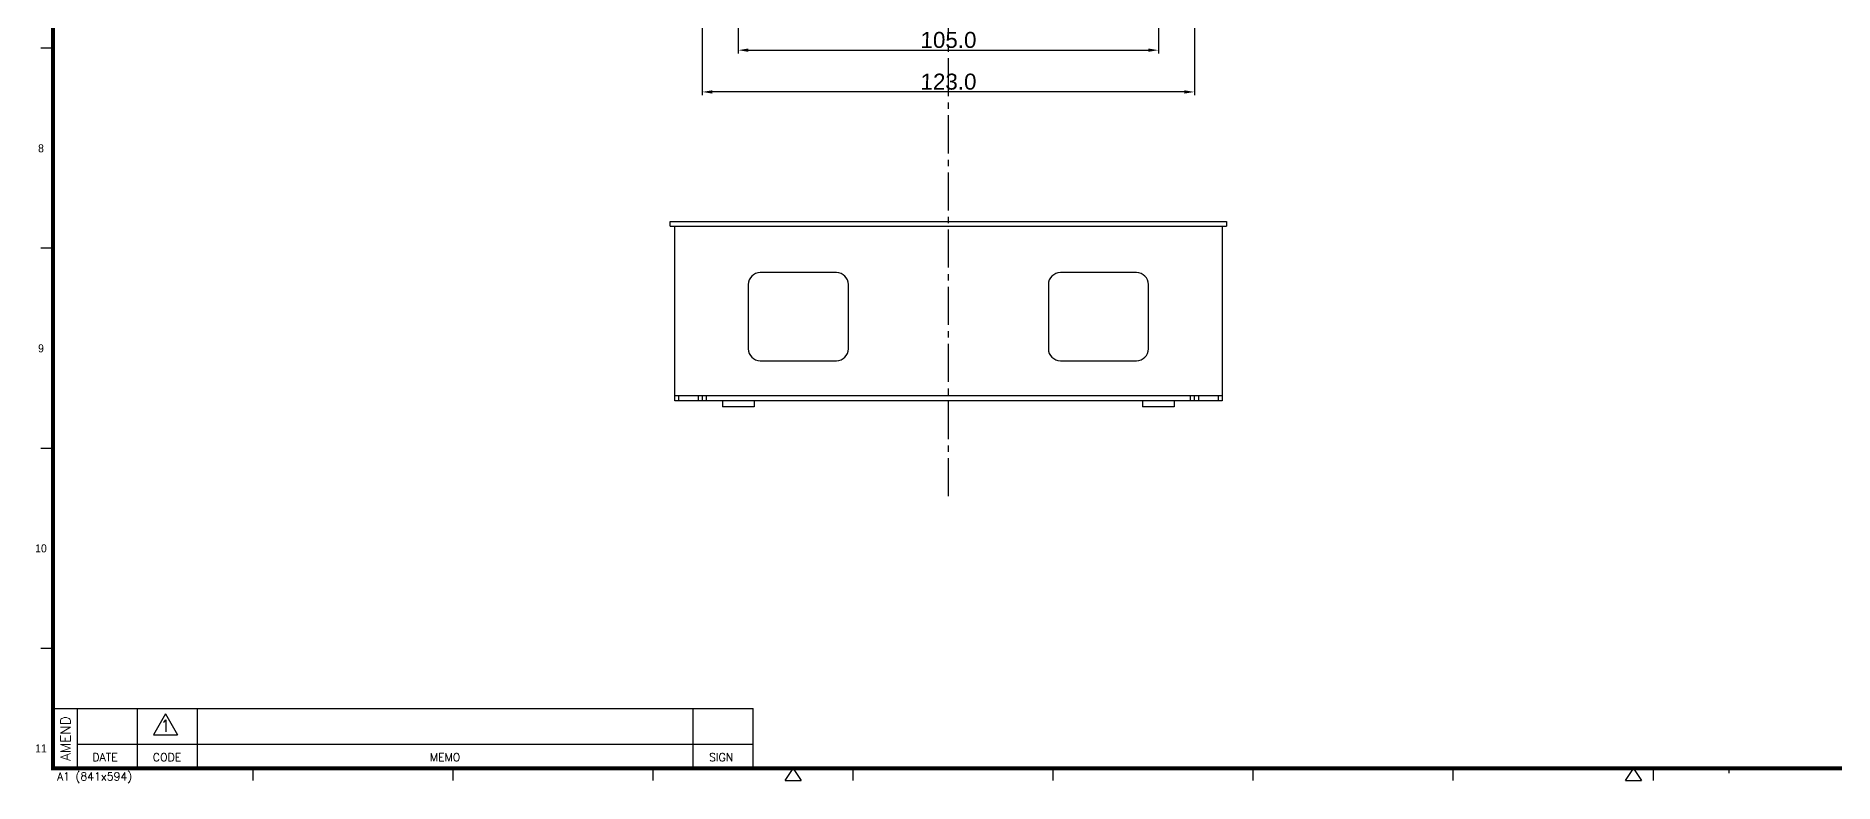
# Model space of a CAD drawing. Extents: x -425 to 6552, y -3049 to 3105.
# Drawn here: x 4011.6 to 4461, y -2564.3 to -2377.6 of the extents above; entities that cross this region are included whole.
import ezdxf
from ezdxf.enums import TextEntityAlignment as Align

# ---------------------------------------------------------------- set-up
doc = ezdxf.new("R2010")
doc.units = 0
doc.header["$PDMODE"] = 3
doc.header["$PDSIZE"] = 1.5
doc.linetypes.add('CENTER', pattern=[17.8, 10.75, -2.35, 2.35, -2.35])
doc.linetypes.add('CENTER2', pattern=[28.575, 19.05, -3.175, 3.175, -3.175])
doc.layers.get('0').update_dxf_attribs({"linetype": 'CONTINUOUS'})
doc.layers.get('DEFPOINTS').update_dxf_attribs({"linetype": 'CONTINUOUS'})
doc.layers.add('3', color=112, linetype='CENTER')
doc.layers.add('DIM', color=1, linetype='CONTINUOUS')
doc.styles.add('OMI-1', font='arial.ttf', dxfattribs={"oblique": 1})
doc.styles.add('SIM', font='simplex')
doc.styles.get("Standard").update_dxf_attribs({"font": 'gulim.ttc', "width": 0.8, "height": 2})
doc.dimstyles.new('1', dxfattribs={"dimtxt": 4, "dimasz": 2.5, "dimexe": 0.8, "dimexo": 0.3, "dimgap": 0.5, "dimtad": 1, "dimtoh": 1, "dimdec": 1, "dimzin": 0, "dimtxsty": 'OMI-1', "dimcen": 0, "dimclrd": 256, "dimclre": 256, "dimclrt": 256, "dimazin": 3, "dimtfac": 0.8, "dimtdec": 1, "dimtix": 1, "dimtmove": 0, "dimatfit": 3, "dimtolj": 1, "dimtzin": 0})

# ---------------------------------------------------------------- blocks, each defined once
blk = doc.blocks.new('*D8385')
at = {"layer": 'DEFPOINTS', "color": 0}
for p in [(4187.11, -2366.85), (4292.11, -2366.85), (4292.11, -2381.13)]:
    blk.add_point(p, dxfattribs=at)
at = {"layer": 'DIM'}
for p, q in [((4187.11, -2367.15), (4187.11, -2381.93)), ((4292.11, -2367.15), (4292.11, -2381.93)), ((4189.61, -2381.13), (4289.61, -2381.13))]:
    blk.add_line(p, q, dxfattribs=at)
for points in [[(4189.61, -2380.71), (4189.61, -2381.54), (4187.11, -2381.13)], [(4289.61, -2381.54), (4289.61, -2380.71), (4292.11, -2381.13)]]:
    blk.add_solid(points, dxfattribs=at)
at = {"layer": 'DIM', "insert": (4239.61, -2378.59), "char_height": 4, "attachment_point": 5, "style": 'OMI-1'}
blk.add_mtext('\\A1;105.0', dxfattribs=at)
blk = doc.blocks.new('*D8387')
at = {"layer": 'DEFPOINTS', "color": 0}
for p in [(4178.11, -2363.28), (4301.11, -2363.28), (4178.11, -2391.57)]:
    blk.add_point(p, dxfattribs=at)
at = {"layer": 'DIM'}
for p, q in [((4178.11, -2363.58), (4178.11, -2392.37)), ((4301.11, -2363.58), (4301.11, -2392.37)), ((4298.61, -2391.57), (4180.61, -2391.57))]:
    blk.add_line(p, q, dxfattribs=at)
for points in [[(4180.61, -2391.15), (4180.61, -2391.98), (4178.11, -2391.57)], [(4298.61, -2391.98), (4298.61, -2391.15), (4301.11, -2391.57)]]:
    blk.add_solid(points, dxfattribs=at)
at = {"layer": 'DIM', "insert": (4239.61, -2389.02), "char_height": 4, "attachment_point": 5, "style": 'OMI-1'}
blk.add_mtext('\\A1;123.0', dxfattribs=at)

msp = doc.modelspace()

# ---------------------------------------------------------------- linework, layer by layer
for p, q in [((4015.82, -2380.65), (4012.82, -2380.65)), ((4015.82, -2430.65), (4012.82, -2430.65)), ((4015.82, -2480.65), (4012.82, -2480.65)), ((4015.82, -2530.65), (4012.82, -2530.65)), ((4015.82, -2545.65), (4190.82, -2545.65)), ((4021.82, -2545.65), (4021.82, -2560.65)), ((4036.82, -2545.65), (4036.82, -2560.65)), ((4043.92, -2547.04), (4040.92, -2552.29)), ((4043.92, -2547.04), (4046.92, -2552.29)), ((4051.82, -2545.65), (4051.82, -2560.65)), ((4175.82, -2560.65), (4175.82, -2545.65)), ((4190.82, -2560.65), (4190.82, -2545.65)), ((4040.92, -2552.29), (4046.92, -2552.29)), ((4190.82, -2554.65), (4021.82, -2554.65)), ((4065.82, -2563.65), (4065.82, -2560.65)), ((4115.82, -2563.65), (4115.82, -2560.65)), ((4165.82, -2563.65), (4165.82, -2560.65)), ((4198.82, -2563.65), (4200.82, -2560.65)), ((4200.82, -2560.65), (4202.82, -2563.65)), ((4215.82, -2563.65), (4215.82, -2560.65)), ((4265.82, -2563.65), (4265.82, -2560.65)), ((4315.82, -2563.65), (4315.82, -2560.65)), ((4365.82, -2563.65), (4365.82, -2560.65)), ((4408.82, -2563.65), (4410.82, -2560.65)), ((4410.82, -2560.65), (4412.82, -2563.65)), ((4415.82, -2563.65), (4415.82, -2560.65)), ((4198.82, -2563.65), (4202.82, -2563.65)), ((4408.82, -2563.65), (4412.82, -2563.65))]:
    msp.add_line(p, q)
at = {"color": 7, "linetype": 'CONTINUOUS'}
for p, q in [((4170.11, -2423.94), (4309.11, -2423.94)), ((4170.11, -2425.14), (4170.11, -2423.94)), ((4170.11, -2425.14), (4309.11, -2425.14)), ((4171.21, -2468.74), (4171.21, -2425.14)), ((4308.01, -2425.14), (4308.01, -2468.74)), ((4309.11, -2423.94), (4309.11, -2425.14)), ((4189.61, -2439.74), (4189.61, -2455.74)), ((4211.61, -2436.74), (4192.61, -2436.74)), ((4214.61, -2455.74), (4214.61, -2439.74)), ((4264.61, -2439.74), (4264.61, -2455.74)), ((4286.61, -2436.74), (4267.61, -2436.74)), ((4289.61, -2455.74), (4289.61, -2439.74)), ((4192.61, -2458.74), (4211.61, -2458.74)), ((4267.61, -2458.74), (4286.61, -2458.74)), ((4308.01, -2467.54), (4171.21, -2467.54)), ((4308.01, -2468.74), (4171.21, -2468.74)), ((4172.21, -2468.74), (4172.21, -2467.54)), ((4177.11, -2467.54), (4177.11, -2468.74)), ((4178.11, -2467.54), (4178.11, -2468.74)), ((4179.11, -2467.54), (4179.11, -2468.74)), ((4301.11, -2468.74), (4301.11, -2467.54)), ((4302.11, -2467.54), (4302.11, -2468.74)), ((4307.01, -2467.54), (4307.01, -2468.74))]:
    msp.add_line(p, q, dxfattribs=at)
at = {"color": 4, "linetype": 'CONTINUOUS'}
for p, q in [((4183.16, -2468.74), (4183.16, -2470.24)), ((4191.06, -2470.24), (4183.16, -2470.24)), ((4191.06, -2468.74), (4191.06, -2470.24)), ((4288.16, -2468.74), (4288.16, -2470.24)), ((4296.06, -2470.24), (4288.16, -2470.24)), ((4296.06, -2468.74), (4296.06, -2470.24)), ((4300.11, -2468.74), (4300.11, -2467.54))]:
    msp.add_line(p, q, dxfattribs=at)
at = {"const_width": 1}
msp.add_lwpolyline([(4815.82, -2010.65), (4015.82, -2010.65), (4015.82, -2560.65), (4815.82, -2560.65)], close=True, dxfattribs=at)
at = {"color": 7, "linetype": 'CONTINUOUS'}
for centre, start, end in [((4192.61, -2439.74), 90, 180), ((4211.61, -2439.74), 0, 90), ((4267.61, -2439.74), 90, 180), ((4286.61, -2439.74), 0, 90), ((4192.61, -2455.74), 180, 270), ((4211.61, -2455.74), 270, 0), ((4267.61, -2455.74), 180, 270), ((4286.61, -2455.74), 270, 0)]:
    msp.add_arc(centre, 3, start, end, dxfattribs=at)
at = {"layer": '3', "linetype": 'CENTER2', "ltscale": 0.5}
msp.add_line((4239.61, -2492.64), (4239.61, -2036.75), dxfattribs=at)
at = {"layer": '3', "linetype": 'CENTER', "ltscale": 0.5}
msp.add_line((4434.67, -2560.65), (4434.67, -2561.83), dxfattribs=at)

# ---------------------------------------------------------------- texts
for s, p in [('8', (4012.82, -2405.65)), ('9', (4012.82, -2455.65)), ('10', (4012.82, -2505.65)), ('11', (4012.82, -2555.65))]:
    msp.add_text(s, height=2).set_placement(p, align=Align.MIDDLE)
at = {"style": 'SIM'}
msp.add_text('AMEND', height=2.5, rotation=90, dxfattribs=at).set_placement((4020.18, -2553.2), align=Align.CENTER)
for s, height, p in [('1', 3, (4043.92, -2550.04)), ('DATE', 2, (4028.82, -2557.86)), ('CODE', 2, (4044.32, -2557.86)), ('MEMO', 2, (4113.82, -2557.86)), ('SIGN', 2, (4182.82, -2557.86))]:
    msp.add_text(s, height=height, dxfattribs=at).set_placement(p, align=Align.MIDDLE)
msp.add_text('A1 (841x594)', height=2, dxfattribs=at).set_placement((4016.82, -2563.65))

# ---------------------------------------------------------------- dimensions: what is measured, and where the dimension line sits
at = {"layer": 'DIM'}
for base, p1, p2, picture, middle in [((4178.11, -2391.57), (4301.11, -2363.28), (4178.11, -2363.28), '*D8387', (4239.61, -2389.02)), ((4292.11, -2381.13), (4187.11, -2366.85), (4292.11, -2366.85), '*D8385', (4239.61, -2378.59))]:
    dim = msp.add_linear_dim(base=base, p1=p1, p2=p2, dimstyle='1', dxfattribs=at)
    dim.commit()
    dim.dimension.update_dxf_attribs({"geometry": picture, "text_midpoint": middle})

doc.saveas('drawing.dxf')
